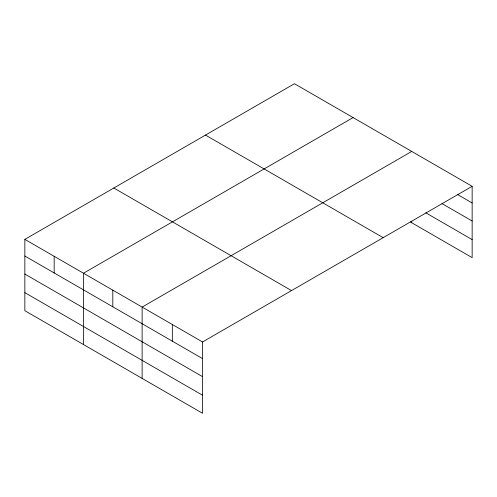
<?xml version="1.0" encoding="UTF-8"?>
<svg xmlns="http://www.w3.org/2000/svg" width="497" height="497" viewBox="0 0 497 497"><rect width="100%" height="100%" fill="white"/><g stroke="black" fill="none" stroke-linecap="round" stroke-linejoin="round"><path stroke-width="0.75" d="M472.15 186.307L294.454 83.72L24.85 239.374L24.85 310.693L202.546 413.28L202.546 341.961L472.15 186.307L472.15 257.626L410.404 221.979M353.094 117.572L83.49 273.226L83.49 344.545M411.733 151.43L142.13 307.084L142.13 378.403M457.383 194.426L472.15 202.956M441.945 203.553L472.15 220.997M425.83 212.84L472.15 239.585M205.485 135.085L383.181 237.672M113.819 188.009L291.515 290.596M24.85 239.374L202.546 341.961M24.85 256.017L202.546 358.61M24.85 274.058L202.546 376.651M24.85 292.652L202.546 395.239M411.733 221.246L411.733 222.749M172.335 324.522L172.335 341.166M112.807 290.155L112.807 306.798M54.167 256.303L54.167 272.946"/></g></svg>
